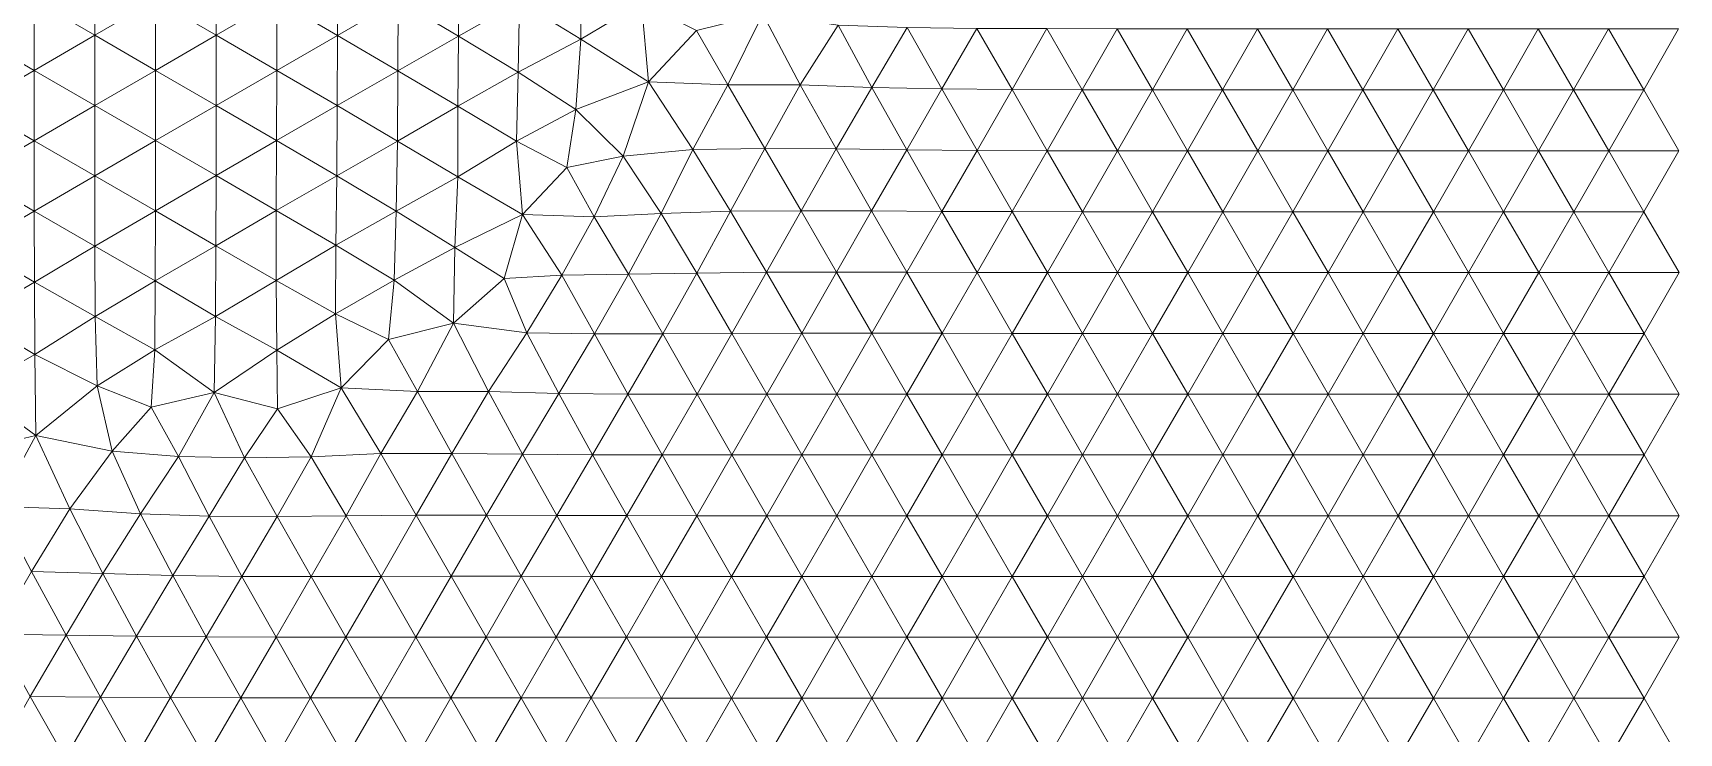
# Model space of a CAD drawing. Extents: x 1.2 to 53.9, y -43.5 to 3.2.
# Drawn here: x 48.243 to 52.94, y -39.548 to -37.553 of the extents above; entities that cross this region are included whole.
import ezdxf

# ---------------------------------------------------------------- set-up
doc = ezdxf.new("R2010")
doc.units = 0
doc.header["$MEASUREMENT"] = 0
doc.layers.add('layer', color=7, linetype='Continuous')

msp = doc.modelspace()

# ---------------------------------------------------------------- linework, layer by layer
at = {"layer": 'layer', "color": 47, "lineweight": 9}
for points in [[(48.0732, -37.3591), (48.0732, -37.5592), (48.2463, -37.4591)], [(48.4195, -37.3591), (48.2463, -37.4591), (48.4195, -37.5592)], [(48.4195, -37.3591), (48.4195, -37.5592), (48.5926, -37.4591)], [(48.7658, -37.3592), (48.5926, -37.4591), (48.7656, -37.5592)], [(48.7658, -37.3592), (48.7656, -37.5592), (48.9388, -37.4594)], [(49.112, -37.3596), (48.9388, -37.4594), (49.1115, -37.5598)], [(49.112, -37.3596), (49.1115, -37.5598), (49.2847, -37.4604)], [(49.4582, -37.3612), (49.2847, -37.4604), (49.4569, -37.5618)], [(49.4582, -37.3612), (49.4569, -37.5618), (49.6311, -37.4638)], [(49.8055, -37.3648), (49.6311, -37.4638), (49.8058, -37.5702)], [(49.8055, -37.3648), (49.8058, -37.5702), (49.9791, -37.4677)], [(48.2463, -37.4591), (48.0732, -37.5592), (48.2463, -37.6593)], [(48.2463, -37.4591), (48.2463, -37.6593), (48.4195, -37.5592)], [(48.5926, -37.4591), (48.4195, -37.5592), (48.5925, -37.6592)], [(48.5926, -37.4591), (48.5925, -37.6592), (48.7656, -37.5592)], [(48.9388, -37.4594), (48.7656, -37.5592), (48.9384, -37.6594)], [(48.9388, -37.4594), (48.9384, -37.6594), (49.1115, -37.5598)], [(49.2847, -37.4604), (49.1115, -37.5598), (49.2837, -37.6606)], [(49.2847, -37.4604), (49.2837, -37.6606), (49.4569, -37.5618)], [(49.6311, -37.4638), (49.4569, -37.5618), (49.6274, -37.6646)], [(49.6311, -37.4638), (49.6274, -37.6646), (49.8058, -37.5702)], [(49.9791, -37.4677), (49.8058, -37.5702), (49.9988, -37.6918)], [(49.9791, -37.4677), (49.9988, -37.6918), (50.1357, -37.546)], [(50.1357, -37.546), (50.2249, -37.7008), (50.3256, -37.4991)], [(50.2249, -37.7008), (50.4321, -37.7009), (50.3256, -37.4991)], [(50.3256, -37.4991), (50.4321, -37.7009), (50.5404, -37.53)], [(48.0732, -37.5592), (48.0732, -37.7596), (48.2463, -37.6593)], [(48.4195, -37.5592), (48.2463, -37.6593), (48.4194, -37.7593)], [(48.4195, -37.5592), (48.4194, -37.7593), (48.5925, -37.6592)], [(48.7656, -37.5592), (48.5925, -37.6592), (48.7653, -37.7592)], [(48.7656, -37.5592), (48.7653, -37.7592), (48.9384, -37.6594)], [(49.1115, -37.5598), (48.9384, -37.6594), (49.1107, -37.7598)], [(49.1115, -37.5598), (49.1107, -37.7598), (49.2837, -37.6606)], [(49.4569, -37.5618), (49.2837, -37.6606), (49.4549, -37.7617)], [(49.4569, -37.5618), (49.4549, -37.7617), (49.6274, -37.6646)], [(49.8058, -37.5702), (49.6274, -37.6646), (49.7916, -37.771)], [(49.8058, -37.5702), (49.7916, -37.771), (49.9988, -37.6918)], [(50.1357, -37.546), (49.9988, -37.6918), (50.2249, -37.7008)], [(50.4321, -37.7009), (50.6361, -37.7086), (50.5404, -37.53)], [(50.5404, -37.53), (50.6361, -37.7086), (50.7375, -37.5368)], [(50.6361, -37.7086), (50.8364, -37.7124), (50.7375, -37.5368)], [(50.7375, -37.5368), (50.8364, -37.7124), (50.9361, -37.5395)], [(50.8364, -37.7124), (51.0363, -37.7141), (50.9361, -37.5395)], [(50.9361, -37.5395), (51.0363, -37.7141), (51.1357, -37.5404)], [(51.0363, -37.7141), (51.2364, -37.7148), (51.1357, -37.5404)], [(51.1357, -37.5404), (51.2364, -37.7148), (51.3359, -37.5407)], [(51.2364, -37.7148), (51.4367, -37.715), (51.3359, -37.5407)], [(51.3359, -37.5407), (51.4367, -37.715), (51.5362, -37.5407)], [(51.4367, -37.715), (51.637, -37.7151), (51.5362, -37.5407)], [(51.5362, -37.5407), (51.637, -37.7151), (51.7365, -37.5407)], [(51.637, -37.7151), (51.8373, -37.7151), (51.7365, -37.5407)], [(51.7365, -37.5407), (51.8373, -37.7151), (51.9368, -37.5407)], [(51.8373, -37.7151), (52.0376, -37.7151), (51.9368, -37.5407)], [(51.9368, -37.5407), (52.0376, -37.7151), (52.1371, -37.5407)], [(52.0376, -37.7151), (52.2379, -37.7151), (52.1371, -37.5407)], [(52.1371, -37.5407), (52.2379, -37.7151), (52.3374, -37.5407)], [(52.2379, -37.7151), (52.4382, -37.7151), (52.3374, -37.5407)], [(52.3374, -37.5407), (52.4382, -37.7151), (52.5377, -37.5407)], [(52.4382, -37.7151), (52.6385, -37.7151), (52.5377, -37.5407)], [(52.5377, -37.5407), (52.6385, -37.7151), (52.738, -37.5407)], [(52.6385, -37.7151), (52.8387, -37.7151), (52.738, -37.5407)], [(52.738, -37.5407), (52.8387, -37.7151), (52.9383, -37.5407)], [(48.2463, -37.6593), (48.0732, -37.7596), (48.2463, -37.8598)], [(48.2463, -37.6593), (48.2463, -37.8598), (48.4194, -37.7593)], [(48.5925, -37.6592), (48.4194, -37.7593), (48.5923, -37.8593)], [(48.5925, -37.6592), (48.5923, -37.8593), (48.7653, -37.7592)], [(48.9384, -37.6594), (48.7653, -37.7592), (48.9377, -37.8593)], [(48.9384, -37.6594), (48.9377, -37.8593), (49.1107, -37.7598)], [(49.2837, -37.6606), (49.1107, -37.7598), (49.2824, -37.8607)], [(49.2837, -37.6606), (49.2824, -37.8607), (49.4549, -37.7617)], [(49.6274, -37.6646), (49.4549, -37.7617), (49.6226, -37.8609)], [(49.6274, -37.6646), (49.6226, -37.8609), (49.7916, -37.771)], [(49.9988, -37.6918), (49.7916, -37.771), (49.927, -37.9042)], [(49.927, -37.9042), (50.1252, -37.8844), (49.9988, -37.6918)], [(49.9988, -37.6918), (50.1252, -37.8844), (50.2249, -37.7008)], [(50.1252, -37.8844), (50.3308, -37.8817), (50.2249, -37.7008)], [(50.2249, -37.7008), (50.3308, -37.8817), (50.4321, -37.7009)], [(50.3308, -37.8817), (50.5342, -37.8831), (50.4321, -37.7009)], [(50.4321, -37.7009), (50.5342, -37.8831), (50.6361, -37.7086)], [(50.5342, -37.8831), (50.7359, -37.8859), (50.6361, -37.7086)], [(50.6361, -37.7086), (50.7359, -37.8859), (50.8364, -37.7124)], [(50.7359, -37.8859), (50.9364, -37.8876), (50.8364, -37.7124)], [(50.8364, -37.7124), (50.9364, -37.8876), (51.0363, -37.7141)], [(50.9364, -37.8876), (51.1367, -37.8884), (51.0363, -37.7141)], [(51.0363, -37.7141), (51.1367, -37.8884), (51.2364, -37.7148)], [(51.1367, -37.8884), (51.3369, -37.8888), (51.2364, -37.7148)], [(51.2364, -37.7148), (51.3369, -37.8888), (51.4367, -37.715)], [(51.3369, -37.8888), (51.5372, -37.8889), (51.4367, -37.715)], [(51.4367, -37.715), (51.5372, -37.8889), (51.637, -37.7151)], [(51.5372, -37.8889), (51.7375, -37.8889), (51.637, -37.7151)], [(51.637, -37.7151), (51.7375, -37.8889), (51.8373, -37.7151)], [(51.7375, -37.8889), (51.9378, -37.8889), (51.8373, -37.7151)], [(51.8373, -37.7151), (51.9378, -37.8889), (52.0376, -37.7151)], [(51.9378, -37.8889), (52.1381, -37.8889), (52.0376, -37.7151)], [(52.0376, -37.7151), (52.1381, -37.8889), (52.2379, -37.7151)], [(52.1381, -37.8889), (52.3384, -37.8889), (52.2379, -37.7151)], [(52.2379, -37.7151), (52.3384, -37.8889), (52.4382, -37.7151)], [(52.3384, -37.8889), (52.5387, -37.8889), (52.4382, -37.7151)], [(52.4382, -37.7151), (52.5387, -37.8889), (52.6385, -37.7151)], [(52.5387, -37.8889), (52.739, -37.8889), (52.6385, -37.7151)], [(52.6385, -37.7151), (52.739, -37.8889), (52.8387, -37.7151)], [(52.739, -37.8889), (52.9392, -37.8889), (52.8387, -37.7151)], [(48.2463, -37.8598), (48.0732, -37.7596), (48.0732, -37.9603)], [(48.4194, -37.7593), (48.2463, -37.8598), (48.4193, -37.9597)], [(48.4194, -37.7593), (48.4193, -37.9597), (48.5923, -37.8593)], [(48.7653, -37.7592), (48.5923, -37.8593), (48.7649, -37.9592)], [(48.7653, -37.7592), (48.7649, -37.9592), (48.9377, -37.8593)], [(49.1107, -37.7598), (48.9377, -37.8593), (49.1093, -37.9595)], [(49.1107, -37.7598), (49.1093, -37.9595), (49.2824, -37.8607)], [(49.4549, -37.7617), (49.2824, -37.8607), (49.4546, -37.9629)], [(49.4549, -37.7617), (49.4546, -37.9629), (49.6226, -37.8609)], [(49.7916, -37.771), (49.6226, -37.8609), (49.7655, -37.9362)], [(49.7916, -37.771), (49.7655, -37.9362), (49.927, -37.9042)], [(48.2463, -37.8598), (48.0732, -37.9603), (48.2464, -38.0606)], [(48.4193, -37.9597), (48.2463, -37.8598), (48.2464, -38.0606)], [(48.5923, -37.8593), (48.4193, -37.9597), (48.592, -38.0595)], [(48.5923, -37.8593), (48.592, -38.0595), (48.7649, -37.9592)], [(48.9377, -37.8593), (48.7649, -37.9592), (48.9368, -38.0588)], [(48.9377, -37.8593), (48.9368, -38.0588), (49.1093, -37.9595)], [(49.2824, -37.8607), (49.1093, -37.9595), (49.2793, -38.0604)], [(49.2824, -37.8607), (49.2793, -38.0604), (49.4546, -37.9629)], [(49.6226, -37.8609), (49.4546, -37.9629), (49.6392, -38.0706)], [(49.6226, -37.8609), (49.6392, -38.0706), (49.7655, -37.9362)], [(49.7655, -37.9362), (49.8437, -38.0767), (49.927, -37.9042)], [(49.8437, -38.0767), (50.035, -38.0671), (49.927, -37.9042)], [(49.927, -37.9042), (50.035, -38.0671), (50.1252, -37.8844)], [(50.035, -38.0671), (50.2332, -38.0607), (50.1252, -37.8844)], [(50.1252, -37.8844), (50.2332, -38.0607), (50.3308, -37.8817)], [(50.2332, -38.0607), (50.4343, -38.0593), (50.3308, -37.8817)], [(50.3308, -37.8817), (50.4343, -38.0593), (50.5342, -37.8831)], [(50.4343, -38.0593), (50.6355, -38.0601), (50.5342, -37.8831)], [(50.5342, -37.8831), (50.6355, -38.0601), (50.7359, -37.8859)], [(50.6355, -38.0601), (50.8363, -38.0612), (50.7359, -37.8859)], [(50.7359, -37.8859), (50.8363, -38.0612), (50.9364, -37.8876)], [(50.8363, -38.0612), (51.0367, -38.0619), (50.9364, -37.8876)], [(50.9364, -37.8876), (51.0367, -38.0619), (51.1367, -37.8884)], [(51.0367, -38.0619), (51.237, -38.0623), (51.1367, -37.8884)], [(51.1367, -37.8884), (51.237, -38.0623), (51.3369, -37.8888)], [(51.237, -38.0623), (51.4373, -38.0624), (51.3369, -37.8888)], [(51.3369, -37.8888), (51.4373, -38.0624), (51.5372, -37.8889)], [(51.4373, -38.0624), (51.6376, -38.0625), (51.5372, -37.8889)], [(51.5372, -37.8889), (51.6376, -38.0625), (51.7375, -37.8889)], [(51.6376, -38.0625), (51.8379, -38.0625), (51.7375, -37.8889)], [(51.7375, -37.8889), (51.8379, -38.0625), (51.9378, -37.8889)], [(51.8379, -38.0625), (52.0382, -38.0625), (51.9378, -37.8889)], [(51.9378, -37.8889), (52.0382, -38.0625), (52.1381, -37.8889)], [(52.0382, -38.0625), (52.2384, -38.0625), (52.1381, -37.8889)], [(52.1381, -37.8889), (52.2384, -38.0625), (52.3384, -37.8889)], [(52.2384, -38.0625), (52.4387, -38.0625), (52.3384, -37.8889)], [(52.3384, -37.8889), (52.4387, -38.0625), (52.5387, -37.8889)], [(52.4387, -38.0625), (52.639, -38.0625), (52.5387, -37.8889)], [(52.5387, -37.8889), (52.639, -38.0625), (52.739, -37.8889)], [(52.639, -38.0625), (52.8393, -38.0625), (52.739, -37.8889)], [(52.739, -37.8889), (52.8393, -38.0625), (52.9392, -37.8889)], [(49.7655, -37.9362), (49.6392, -38.0706), (49.8437, -38.0767)], [(48.2464, -38.0606), (48.0732, -37.9603), (48.0732, -38.1618)], [(48.4193, -37.9597), (48.2464, -38.0606), (48.4195, -38.1603)], [(48.592, -38.0595), (48.4193, -37.9597), (48.4195, -38.1603)], [(48.7649, -37.9592), (48.592, -38.0595), (48.7643, -38.1593)], [(48.7649, -37.9592), (48.7643, -38.1593), (48.9368, -38.0588)], [(49.1093, -37.9595), (48.9368, -38.0588), (49.1072, -38.158)], [(49.1093, -37.9595), (49.1072, -38.158), (49.2793, -38.0604)], [(49.4546, -37.9629), (49.2793, -38.0604), (49.4466, -38.1641)], [(49.4546, -37.9629), (49.4466, -38.1641), (49.6392, -38.0706)], [(48.2464, -38.0606), (48.0732, -38.1618), (48.2467, -38.2626)], [(48.4195, -38.1603), (48.2464, -38.0606), (48.2467, -38.2626)], [(48.592, -38.0595), (48.4195, -38.1603), (48.5917, -38.2593)], [(48.7643, -38.1593), (48.592, -38.0595), (48.5917, -38.2593)], [(48.9368, -38.0588), (48.7643, -38.1593), (48.9362, -38.2579)], [(48.9368, -38.0588), (48.9362, -38.2579), (49.1072, -38.158)], [(49.2793, -38.0604), (49.1072, -38.158), (49.2736, -38.2573)], [(49.2793, -38.0604), (49.2736, -38.2573), (49.4466, -38.1641)], [(49.6392, -38.0706), (49.4466, -38.1641), (49.5869, -38.2526)], [(49.5869, -38.2526), (49.7514, -38.2429), (49.6392, -38.0706)], [(49.6392, -38.0706), (49.7514, -38.2429), (49.8437, -38.0767)], [(49.7514, -38.2429), (49.942, -38.2406), (49.8437, -38.0767)], [(49.8437, -38.0767), (49.942, -38.2406), (50.035, -38.0671)], [(49.942, -38.2406), (50.1372, -38.2371), (50.035, -38.0671)], [(50.035, -38.0671), (50.1372, -38.2371), (50.2332, -38.0607)], [(50.1372, -38.2371), (50.3357, -38.235), (50.2332, -38.0607)], [(50.2332, -38.0607), (50.3357, -38.235), (50.4343, -38.0593)], [(50.3357, -38.235), (50.5358, -38.2345), (50.4343, -38.0593)], [(50.4343, -38.0593), (50.5358, -38.2345), (50.6355, -38.0601)], [(50.5358, -38.2345), (50.7362, -38.2349), (50.6355, -38.0601)], [(50.6355, -38.0601), (50.7362, -38.2349), (50.8363, -38.0612)], [(50.7362, -38.2349), (50.9366, -38.2354), (50.8363, -38.0612)], [(50.8363, -38.0612), (50.9366, -38.2354), (51.0367, -38.0619)], [(50.9366, -38.2354), (51.137, -38.2357), (51.0367, -38.0619)], [(51.0367, -38.0619), (51.137, -38.2357), (51.237, -38.0623)], [(51.137, -38.2357), (51.3373, -38.2358), (51.237, -38.0623)], [(51.237, -38.0623), (51.3373, -38.2358), (51.4373, -38.0624)], [(51.3373, -38.2358), (51.5375, -38.2359), (51.4373, -38.0624)], [(51.4373, -38.0624), (51.5375, -38.2359), (51.6376, -38.0625)], [(51.5375, -38.2359), (51.7378, -38.2359), (51.6376, -38.0625)], [(51.6376, -38.0625), (51.7378, -38.2359), (51.8379, -38.0625)], [(51.7378, -38.2359), (51.9381, -38.2359), (51.8379, -38.0625)], [(51.8379, -38.0625), (51.9381, -38.2359), (52.0382, -38.0625)], [(51.9381, -38.2359), (52.1384, -38.2359), (52.0382, -38.0625)], [(52.0382, -38.0625), (52.1384, -38.2359), (52.2384, -38.0625)], [(52.1384, -38.2359), (52.3387, -38.2359), (52.2384, -38.0625)], [(52.2384, -38.0625), (52.3387, -38.2359), (52.4387, -38.0625)], [(52.3387, -38.2359), (52.539, -38.2359), (52.4387, -38.0625)], [(52.4387, -38.0625), (52.539, -38.2359), (52.639, -38.0625)], [(52.539, -38.2359), (52.7393, -38.2359), (52.639, -38.0625)], [(52.639, -38.0625), (52.7393, -38.2359), (52.8393, -38.0625)], [(52.7393, -38.2359), (52.9395, -38.2359), (52.8393, -38.0625)], [(48.2467, -38.2626), (48.0732, -38.1618), (48.0731, -38.3648)], [(48.4195, -38.1603), (48.2467, -38.2626), (48.4203, -38.3607)], [(48.5917, -38.2593), (48.4195, -38.1603), (48.4203, -38.3607)], [(48.7643, -38.1593), (48.5917, -38.2593), (48.7635, -38.361)], [(48.9362, -38.2579), (48.7643, -38.1593), (48.7635, -38.361)], [(49.1072, -38.158), (48.9362, -38.2579), (49.106, -38.3535)], [(49.1072, -38.158), (49.106, -38.3535), (49.2736, -38.2573)], [(49.4466, -38.1641), (49.2736, -38.2573), (49.4428, -38.38)], [(49.4466, -38.1641), (49.4428, -38.38), (49.5869, -38.2526)], [(48.2467, -38.2626), (48.0731, -38.3648), (48.2479, -38.4689)], [(48.4203, -38.3607), (48.2467, -38.2626), (48.2479, -38.4689)], [(48.5917, -38.2593), (48.4203, -38.3607), (48.5901, -38.4558)], [(48.7635, -38.361), (48.5917, -38.2593), (48.5901, -38.4558)], [(48.9362, -38.2579), (48.7635, -38.361), (48.9382, -38.4566)], [(49.106, -38.3535), (48.9362, -38.2579), (48.9382, -38.4566)], [(49.2736, -38.2573), (49.106, -38.3535), (49.2573, -38.4266)], [(49.2736, -38.2573), (49.2573, -38.4266), (49.4428, -38.38)], [(49.4428, -38.38), (49.6518, -38.4071), (49.5869, -38.2526)], [(49.6518, -38.4071), (49.7514, -38.2429), (49.5869, -38.2526)], [(49.6518, -38.4071), (49.8445, -38.4106), (49.7514, -38.2429)], [(49.7514, -38.2429), (49.8445, -38.4106), (49.942, -38.2406)], [(49.8445, -38.4106), (50.0397, -38.4104), (49.942, -38.2406)], [(49.942, -38.2406), (50.0397, -38.4104), (50.1372, -38.2371)], [(50.0397, -38.4104), (50.2372, -38.4093), (50.1372, -38.2371)], [(50.1372, -38.2371), (50.2372, -38.4093), (50.3357, -38.235)], [(50.2372, -38.4093), (50.4363, -38.4087), (50.3357, -38.235)], [(50.3357, -38.235), (50.4363, -38.4087), (50.5358, -38.2345)], [(50.4363, -38.4087), (50.6363, -38.4086), (50.5358, -38.2345)], [(50.5358, -38.2345), (50.6363, -38.4086), (50.7362, -38.2349)], [(50.6363, -38.4086), (50.8366, -38.4088), (50.7362, -38.2349)], [(50.7362, -38.2349), (50.8366, -38.4088), (50.9366, -38.2354)], [(50.8366, -38.4088), (51.0369, -38.409), (50.9366, -38.2354)], [(50.9366, -38.2354), (51.0369, -38.409), (51.137, -38.2357)], [(51.0369, -38.409), (51.2372, -38.4091), (51.137, -38.2357)], [(51.137, -38.2357), (51.2372, -38.4091), (51.3373, -38.2358)], [(51.2372, -38.4091), (51.4375, -38.4091), (51.3373, -38.2358)], [(51.3373, -38.2358), (51.4375, -38.4091), (51.5375, -38.2359)], [(51.4375, -38.4091), (51.6377, -38.4092), (51.5375, -38.2359)], [(51.5375, -38.2359), (51.6377, -38.4092), (51.7378, -38.2359)], [(51.6377, -38.4092), (51.838, -38.4092), (51.7378, -38.2359)], [(51.7378, -38.2359), (51.838, -38.4092), (51.9381, -38.2359)], [(51.838, -38.4092), (52.0383, -38.4092), (51.9381, -38.2359)], [(51.9381, -38.2359), (52.0383, -38.4092), (52.1384, -38.2359)], [(52.0383, -38.4092), (52.2386, -38.4092), (52.1384, -38.2359)], [(52.1384, -38.2359), (52.2386, -38.4092), (52.3387, -38.2359)], [(52.2386, -38.4092), (52.4389, -38.4092), (52.3387, -38.2359)], [(52.3387, -38.2359), (52.4389, -38.4092), (52.539, -38.2359)], [(52.4389, -38.4092), (52.6392, -38.4092), (52.539, -38.2359)], [(52.539, -38.2359), (52.6392, -38.4092), (52.7393, -38.2359)], [(52.6392, -38.4092), (52.8395, -38.4092), (52.7393, -38.2359)], [(52.7393, -38.2359), (52.8395, -38.4092), (52.9395, -38.2359)], [(48.2479, -38.4689), (48.0731, -38.3648), (48.0711, -38.5686)], [(48.4203, -38.3607), (48.2479, -38.4689), (48.426, -38.5581)], [(48.5901, -38.4558), (48.4203, -38.3607), (48.426, -38.5581)], [(48.7635, -38.361), (48.5901, -38.4558), (48.7593, -38.5772)], [(48.9382, -38.4566), (48.7635, -38.361), (48.7593, -38.5772)], [(49.106, -38.3535), (48.9382, -38.4566), (49.1221, -38.5643)], [(49.2573, -38.4266), (49.106, -38.3535), (49.1221, -38.5643)], [(49.2573, -38.4266), (49.3397, -38.5751), (49.4428, -38.38)], [(49.3397, -38.5751), (49.5424, -38.5749), (49.4428, -38.38)], [(49.4428, -38.38), (49.5424, -38.5749), (49.6518, -38.4071)], [(49.5424, -38.5749), (49.7427, -38.5807), (49.6518, -38.4071)], [(49.6518, -38.4071), (49.7427, -38.5807), (49.8445, -38.4106)], [(49.7427, -38.5807), (49.94, -38.5825), (49.8445, -38.4106)], [(49.8445, -38.4106), (49.94, -38.5825), (50.0397, -38.4104)], [(49.94, -38.5825), (50.1378, -38.5826), (50.0397, -38.4104)], [(50.0397, -38.4104), (50.1378, -38.5826), (50.2372, -38.4093)], [(50.1378, -38.5826), (50.3367, -38.5823), (50.2372, -38.4093)], [(50.2372, -38.4093), (50.3367, -38.5823), (50.4363, -38.4087)], [(50.3367, -38.5823), (50.5364, -38.5822), (50.4363, -38.4087)], [(50.4363, -38.4087), (50.5364, -38.5822), (50.6363, -38.4086)], [(50.5364, -38.5822), (50.7365, -38.5822), (50.6363, -38.4086)], [(50.6363, -38.4086), (50.7365, -38.5822), (50.8366, -38.4088)], [(50.7365, -38.5822), (50.9368, -38.5823), (50.8366, -38.4088)], [(50.8366, -38.4088), (50.9368, -38.5823), (51.0369, -38.409)], [(50.9368, -38.5823), (51.1371, -38.5824), (51.0369, -38.409)], [(51.0369, -38.409), (51.1371, -38.5824), (51.2372, -38.4091)], [(51.1371, -38.5824), (51.3373, -38.5824), (51.2372, -38.4091)], [(51.2372, -38.4091), (51.3373, -38.5824), (51.4375, -38.4091)], [(51.3373, -38.5824), (51.5376, -38.5824), (51.4375, -38.4091)], [(51.4375, -38.4091), (51.5376, -38.5824), (51.6377, -38.4092)], [(51.5376, -38.5824), (51.7379, -38.5824), (51.6377, -38.4092)], [(51.6377, -38.4092), (51.7379, -38.5824), (51.838, -38.4092)], [(51.7379, -38.5824), (51.9382, -38.5824), (51.838, -38.4092)], [(51.838, -38.4092), (51.9382, -38.5824), (52.0383, -38.4092)], [(51.9382, -38.5824), (52.1385, -38.5824), (52.0383, -38.4092)], [(52.0383, -38.4092), (52.1385, -38.5824), (52.2386, -38.4092)], [(52.1385, -38.5824), (52.3388, -38.5824), (52.2386, -38.4092)], [(52.2386, -38.4092), (52.3388, -38.5824), (52.4389, -38.4092)], [(52.3388, -38.5824), (52.539, -38.5824), (52.4389, -38.4092)], [(52.4389, -38.4092), (52.539, -38.5824), (52.6392, -38.4092)], [(52.539, -38.5824), (52.7393, -38.5824), (52.6392, -38.4092)], [(52.6392, -38.4092), (52.7393, -38.5824), (52.8395, -38.4092)], [(52.7393, -38.5824), (52.9396, -38.5824), (52.8395, -38.4092)], [(48.5901, -38.4558), (48.426, -38.5581), (48.5799, -38.6191)], [(48.7593, -38.5772), (48.5901, -38.4558), (48.5799, -38.6191)], [(48.9382, -38.4566), (48.7593, -38.5772), (48.9405, -38.6245)], [(48.9405, -38.6245), (49.1221, -38.5643), (48.9382, -38.4566)], [(49.1221, -38.5643), (49.3397, -38.5751), (49.2573, -38.4266)], [(48.2479, -38.4689), (48.0711, -38.5686), (48.2507, -38.6998)], [(48.426, -38.5581), (48.2479, -38.4689), (48.2507, -38.6998)], [(48.426, -38.5581), (48.2507, -38.6998), (48.4682, -38.7449)], [(48.5799, -38.6191), (48.426, -38.5581), (48.4682, -38.7449)], [(48.2507, -38.6998), (48.0711, -38.5686), (48.0558, -38.7458)], [(48.5799, -38.6191), (48.6577, -38.7597), (48.7593, -38.5772)], [(48.6577, -38.7597), (48.8462, -38.7639), (48.7593, -38.5772)], [(48.7593, -38.5772), (48.8462, -38.7639), (48.9405, -38.6245)], [(48.9405, -38.6245), (49.0365, -38.7608), (49.1221, -38.5643)], [(49.0365, -38.7608), (49.2348, -38.7515), (49.1221, -38.5643)], [(49.1221, -38.5643), (49.2348, -38.7515), (49.3397, -38.5751)], [(49.2348, -38.7515), (49.4382, -38.7517), (49.3397, -38.5751)], [(49.3397, -38.5751), (49.4382, -38.7517), (49.5424, -38.5749)], [(49.4382, -38.7517), (49.6393, -38.7531), (49.5424, -38.5749)], [(49.5424, -38.5749), (49.6393, -38.7531), (49.7427, -38.5807)], [(49.6393, -38.7531), (49.8388, -38.7549), (49.7427, -38.5807)], [(49.7427, -38.5807), (49.8388, -38.7549), (49.94, -38.5825)], [(49.8388, -38.7549), (50.0376, -38.7555), (49.94, -38.5825)], [(49.94, -38.5825), (50.0376, -38.7555), (50.1378, -38.5826)], [(50.0376, -38.7555), (50.2368, -38.7556), (50.1378, -38.5826)], [(50.1378, -38.5826), (50.2368, -38.7556), (50.3367, -38.5823)], [(50.2368, -38.7556), (50.4364, -38.7555), (50.3367, -38.5823)], [(50.3367, -38.5823), (50.4364, -38.7555), (50.5364, -38.5822)], [(50.4364, -38.7555), (50.6365, -38.7555), (50.5364, -38.5822)], [(50.5364, -38.5822), (50.6365, -38.7555), (50.7365, -38.5822)], [(50.6365, -38.7555), (50.8367, -38.7556), (50.7365, -38.5822)], [(50.7365, -38.5822), (50.8367, -38.7556), (50.9368, -38.5823)], [(50.8367, -38.7556), (51.0369, -38.7556), (50.9368, -38.5823)], [(50.9368, -38.5823), (51.0369, -38.7556), (51.1371, -38.5824)], [(51.0369, -38.7556), (51.2372, -38.7556), (51.1371, -38.5824)], [(51.1371, -38.5824), (51.2372, -38.7556), (51.3373, -38.5824)], [(51.2372, -38.7556), (51.4375, -38.7556), (51.3373, -38.5824)], [(51.3373, -38.5824), (51.4375, -38.7556), (51.5376, -38.5824)], [(51.4375, -38.7556), (51.6378, -38.7556), (51.5376, -38.5824)], [(51.5376, -38.5824), (51.6378, -38.7556), (51.7379, -38.5824)], [(51.6378, -38.7556), (51.8381, -38.7556), (51.7379, -38.5824)], [(51.7379, -38.5824), (51.8381, -38.7556), (51.9382, -38.5824)], [(51.8381, -38.7556), (52.0384, -38.7556), (51.9382, -38.5824)], [(51.9382, -38.5824), (52.0384, -38.7556), (52.1385, -38.5824)], [(52.0384, -38.7556), (52.2386, -38.7556), (52.1385, -38.5824)], [(52.1385, -38.5824), (52.2386, -38.7556), (52.3388, -38.5824)], [(52.2386, -38.7556), (52.4389, -38.7556), (52.3388, -38.5824)], [(52.3388, -38.5824), (52.4389, -38.7556), (52.539, -38.5824)], [(52.4389, -38.7556), (52.6392, -38.7556), (52.539, -38.5824)], [(52.539, -38.5824), (52.6392, -38.7556), (52.7393, -38.5824)], [(52.6392, -38.7556), (52.8395, -38.7556), (52.7393, -38.5824)], [(52.7393, -38.5824), (52.8395, -38.7556), (52.9396, -38.5824)], [(48.4682, -38.7449), (48.6577, -38.7597), (48.5799, -38.6191)], [(48.8462, -38.7639), (49.0365, -38.7608), (48.9405, -38.6245)], [(48.0558, -38.7458), (48.1403, -38.903), (48.2507, -38.6998)], [(48.1403, -38.903), (48.3479, -38.9091), (48.2507, -38.6998)], [(48.2507, -38.6998), (48.3479, -38.9091), (48.4682, -38.7449)], [(48.3479, -38.9091), (48.5498, -38.923), (48.4682, -38.7449)], [(48.4682, -38.7449), (48.5498, -38.923), (48.6577, -38.7597)], [(48.5498, -38.923), (48.7451, -38.93), (48.6577, -38.7597)], [(48.6577, -38.7597), (48.7451, -38.93), (48.8462, -38.7639)], [(48.7451, -38.93), (48.9396, -38.9314), (48.8462, -38.7639)], [(48.8462, -38.7639), (48.9396, -38.9314), (49.0365, -38.7608)], [(48.9396, -38.9314), (49.1364, -38.9292), (49.0365, -38.7608)], [(49.0365, -38.7608), (49.1364, -38.9292), (49.2348, -38.7515)], [(49.1364, -38.9292), (49.3362, -38.9272), (49.2348, -38.7515)], [(49.2348, -38.7515), (49.3362, -38.9272), (49.4382, -38.7517)], [(49.3362, -38.9272), (49.537, -38.9273), (49.4382, -38.7517)], [(49.4382, -38.7517), (49.537, -38.9273), (49.6393, -38.7531)], [(49.537, -38.9273), (49.7372, -38.928), (49.6393, -38.7531)], [(49.6393, -38.7531), (49.7372, -38.928), (49.8388, -38.7549)], [(49.7372, -38.928), (49.9369, -38.9286), (49.8388, -38.7549)], [(49.8388, -38.7549), (49.9369, -38.9286), (50.0376, -38.7555)], [(49.9369, -38.9286), (50.1365, -38.9288), (50.0376, -38.7555)], [(50.0376, -38.7555), (50.1365, -38.9288), (50.2368, -38.7556)], [(50.1365, -38.9288), (50.3363, -38.9288), (50.2368, -38.7556)], [(50.2368, -38.7556), (50.3363, -38.9288), (50.4364, -38.7555)], [(50.3363, -38.9288), (50.5364, -38.9288), (50.4364, -38.7555)], [(50.4364, -38.7555), (50.5364, -38.9288), (50.6365, -38.7555)], [(50.5364, -38.9288), (50.7365, -38.9288), (50.6365, -38.7555)], [(50.6365, -38.7555), (50.7365, -38.9288), (50.8367, -38.7556)], [(50.7365, -38.9288), (50.9368, -38.9288), (50.8367, -38.7556)], [(50.8367, -38.7556), (50.9368, -38.9288), (51.0369, -38.7556)], [(50.9368, -38.9288), (51.1371, -38.9288), (51.0369, -38.7556)], [(51.0369, -38.7556), (51.1371, -38.9288), (51.2372, -38.7556)], [(51.1371, -38.9288), (51.3374, -38.9289), (51.2372, -38.7556)], [(51.2372, -38.7556), (51.3374, -38.9289), (51.4375, -38.7556)], [(51.3374, -38.9289), (51.5376, -38.9289), (51.4375, -38.7556)], [(51.4375, -38.7556), (51.5376, -38.9289), (51.6378, -38.7556)], [(51.5376, -38.9289), (51.7379, -38.9289), (51.6378, -38.7556)], [(51.6378, -38.7556), (51.7379, -38.9289), (51.8381, -38.7556)], [(51.7379, -38.9289), (51.9382, -38.9289), (51.8381, -38.7556)], [(51.8381, -38.7556), (51.9382, -38.9289), (52.0384, -38.7556)], [(51.9382, -38.9289), (52.1385, -38.9289), (52.0384, -38.7556)], [(52.0384, -38.7556), (52.1385, -38.9289), (52.2386, -38.7556)], [(52.1385, -38.9289), (52.3388, -38.9289), (52.2386, -38.7556)], [(52.2386, -38.7556), (52.3388, -38.9289), (52.4389, -38.7556)], [(52.3388, -38.9289), (52.5391, -38.9289), (52.4389, -38.7556)], [(52.4389, -38.7556), (52.5391, -38.9289), (52.6392, -38.7556)], [(52.5391, -38.9289), (52.7394, -38.9289), (52.6392, -38.7556)], [(52.6392, -38.7556), (52.7394, -38.9289), (52.8395, -38.7556)], [(52.7394, -38.9289), (52.9396, -38.9289), (52.8395, -38.7556)], [(48.1403, -38.903), (48.2388, -39.0882), (48.3479, -38.9091)], [(48.2388, -39.0882), (48.4417, -39.0938), (48.3479, -38.9091)], [(48.3479, -38.9091), (48.4417, -39.0938), (48.5498, -38.923)], [(48.4417, -39.0938), (48.6413, -39.0995), (48.5498, -38.923)], [(48.5498, -38.923), (48.6413, -39.0995), (48.7451, -38.93)], [(48.6413, -39.0995), (48.8389, -39.1022), (48.7451, -38.93)], [(48.7451, -38.93), (48.8389, -39.1022), (48.9396, -38.9314)], [(48.8389, -39.1022), (49.0368, -39.1025), (48.9396, -38.9314)], [(48.9396, -38.9314), (49.0368, -39.1025), (49.1364, -38.9292)], [(49.0368, -39.1025), (49.2358, -39.1018), (49.1364, -38.9292)], [(49.1364, -38.9292), (49.2358, -39.1018), (49.3362, -38.9272)], [(49.2358, -39.1018), (49.4359, -39.1013), (49.3362, -38.9272)], [(49.3362, -38.9272), (49.4359, -39.1013), (49.537, -38.9273)], [(49.4359, -39.1013), (49.6361, -39.1015), (49.537, -38.9273)], [(49.537, -38.9273), (49.6361, -39.1015), (49.7372, -38.928)], [(49.6361, -39.1015), (49.8362, -39.1018), (49.7372, -38.928)], [(49.7372, -38.928), (49.8362, -39.1018), (49.9369, -38.9286)], [(49.8362, -39.1018), (50.0362, -39.102), (49.9369, -38.9286)], [(49.9369, -38.9286), (50.0362, -39.102), (50.1365, -38.9288)], [(50.0362, -39.102), (50.2361, -39.102), (50.1365, -38.9288)], [(50.1365, -38.9288), (50.2361, -39.102), (50.3363, -38.9288)], [(50.2361, -39.102), (50.4362, -39.102), (50.3363, -38.9288)], [(50.3363, -38.9288), (50.4362, -39.102), (50.5364, -38.9288)], [(50.4362, -39.102), (50.6364, -39.1021), (50.5364, -38.9288)], [(50.5364, -38.9288), (50.6364, -39.1021), (50.7365, -38.9288)], [(50.6364, -39.1021), (50.8367, -39.1021), (50.7365, -38.9288)], [(50.7365, -38.9288), (50.8367, -39.1021), (50.9368, -38.9288)], [(50.8367, -39.1021), (51.0369, -39.1021), (50.9368, -38.9288)], [(50.9368, -38.9288), (51.0369, -39.1021), (51.1371, -38.9288)], [(51.0369, -39.1021), (51.2372, -39.1021), (51.1371, -38.9288)], [(51.1371, -38.9288), (51.2372, -39.1021), (51.3374, -38.9289)], [(51.2372, -39.1021), (51.4375, -39.1021), (51.3374, -38.9289)], [(51.3374, -38.9289), (51.4375, -39.1021), (51.5376, -38.9289)], [(51.4375, -39.1021), (51.6378, -39.1021), (51.5376, -38.9289)], [(51.5376, -38.9289), (51.6378, -39.1021), (51.7379, -38.9289)], [(51.6378, -39.1021), (51.8381, -39.1021), (51.7379, -38.9289)], [(51.7379, -38.9289), (51.8381, -39.1021), (51.9382, -38.9289)], [(51.8381, -39.1021), (52.0384, -39.1021), (51.9382, -38.9289)], [(51.9382, -38.9289), (52.0384, -39.1021), (52.1385, -38.9289)], [(52.0384, -39.1021), (52.2386, -39.1021), (52.1385, -38.9289)], [(52.1385, -38.9289), (52.2386, -39.1021), (52.3388, -38.9289)], [(52.2386, -39.1021), (52.4389, -39.1021), (52.3388, -38.9289)], [(52.3388, -38.9289), (52.4389, -39.1021), (52.5391, -38.9289)], [(52.4389, -39.1021), (52.6392, -39.1021), (52.5391, -38.9289)], [(52.5391, -38.9289), (52.6392, -39.1021), (52.7394, -38.9289)], [(52.6392, -39.1021), (52.8395, -39.1021), (52.7394, -38.9289)], [(52.7394, -38.9289), (52.8395, -39.1021), (52.9396, -38.9289)], [(48.1348, -39.2667), (48.3369, -39.269), (48.2388, -39.0882)], [(48.2388, -39.0882), (48.3369, -39.269), (48.4417, -39.0938)], [(48.3369, -39.269), (48.5377, -39.2719), (48.4417, -39.0938)], [(48.4417, -39.0938), (48.5377, -39.2719), (48.6413, -39.0995)], [(48.5377, -39.2719), (48.7372, -39.2742), (48.6413, -39.0995)], [(48.6413, -39.0995), (48.7372, -39.2742), (48.8389, -39.1022)], [(48.7372, -39.2742), (48.9362, -39.2752), (48.8389, -39.1022)], [(48.8389, -39.1022), (48.9362, -39.2752), (49.0368, -39.1025)], [(48.9362, -39.2752), (49.1355, -39.2752), (49.0368, -39.1025)], [(49.0368, -39.1025), (49.1355, -39.2752), (49.2358, -39.1018)], [(49.1355, -39.2752), (49.3353, -39.275), (49.2358, -39.1018)], [(49.2358, -39.1018), (49.3353, -39.275), (49.4359, -39.1013)], [(49.3353, -39.275), (49.5355, -39.275), (49.4359, -39.1013)], [(49.4359, -39.1013), (49.5355, -39.275), (49.6361, -39.1015)], [(49.5355, -39.275), (49.7356, -39.2751), (49.6361, -39.1015)], [(49.6361, -39.1015), (49.7356, -39.2751), (49.8362, -39.1018)], [(49.7356, -39.2751), (49.9358, -39.2752), (49.8362, -39.1018)], [(49.8362, -39.1018), (49.9358, -39.2752), (50.0362, -39.102)], [(49.9358, -39.2752), (50.1359, -39.2752), (50.0362, -39.102)], [(50.0362, -39.102), (50.1359, -39.2752), (50.2361, -39.102)], [(50.1359, -39.2752), (50.3361, -39.2753), (50.2361, -39.102)], [(50.2361, -39.102), (50.3361, -39.2753), (50.4362, -39.102)], [(50.3361, -39.2753), (50.5363, -39.2753), (50.4362, -39.102)], [(50.4362, -39.102), (50.5363, -39.2753), (50.6364, -39.1021)], [(50.5363, -39.2753), (50.7365, -39.2753), (50.6364, -39.1021)], [(50.6364, -39.1021), (50.7365, -39.2753), (50.8367, -39.1021)], [(50.7365, -39.2753), (50.9368, -39.2753), (50.8367, -39.1021)], [(50.8367, -39.1021), (50.9368, -39.2753), (51.0369, -39.1021)], [(50.9368, -39.2753), (51.1371, -39.2753), (51.0369, -39.1021)], [(51.0369, -39.1021), (51.1371, -39.2753), (51.2372, -39.1021)], [(51.1371, -39.2753), (51.3374, -39.2753), (51.2372, -39.1021)], [(51.2372, -39.1021), (51.3374, -39.2753), (51.4375, -39.1021)], [(51.3374, -39.2753), (51.5377, -39.2753), (51.4375, -39.1021)], [(51.4375, -39.1021), (51.5377, -39.2753), (51.6378, -39.1021)], [(51.5377, -39.2753), (51.7379, -39.2753), (51.6378, -39.1021)], [(51.6378, -39.1021), (51.7379, -39.2753), (51.8381, -39.1021)], [(51.7379, -39.2753), (51.9382, -39.2753), (51.8381, -39.1021)], [(51.8381, -39.1021), (51.9382, -39.2753), (52.0384, -39.1021)], [(51.9382, -39.2753), (52.1385, -39.2753), (52.0384, -39.1021)], [(52.0384, -39.1021), (52.1385, -39.2753), (52.2386, -39.1021)], [(52.1385, -39.2753), (52.3388, -39.2753), (52.2386, -39.1021)], [(52.2386, -39.1021), (52.3388, -39.2753), (52.4389, -39.1021)], [(52.3388, -39.2753), (52.5391, -39.2753), (52.4389, -39.1021)], [(52.4389, -39.1021), (52.5391, -39.2753), (52.6392, -39.1021)], [(52.5391, -39.2753), (52.7394, -39.2753), (52.6392, -39.1021)], [(52.6392, -39.1021), (52.7394, -39.2753), (52.8395, -39.1021)], [(52.7394, -39.2753), (52.9396, -39.2753), (52.8395, -39.1021)], [(48.1348, -39.2667), (48.2346, -39.4445), (48.3369, -39.269)], [(48.2346, -39.4445), (48.4354, -39.4458), (48.3369, -39.269)], [(48.3369, -39.269), (48.4354, -39.4458), (48.5377, -39.2719)], [(48.4354, -39.4458), (48.6355, -39.4472), (48.5377, -39.2719)], [(48.5377, -39.2719), (48.6355, -39.4472), (48.7372, -39.2742)], [(48.6355, -39.4472), (48.8353, -39.4481), (48.7372, -39.2742)], [(48.7372, -39.2742), (48.8353, -39.4481), (48.9362, -39.2752)], [(48.8353, -39.4481), (49.035, -39.4484), (48.9362, -39.2752)], [(48.9362, -39.2752), (49.035, -39.4484), (49.1355, -39.2752)], [(49.035, -39.4484), (49.2349, -39.4484), (49.1355, -39.2752)], [(49.1355, -39.2752), (49.2349, -39.4484), (49.3353, -39.275)], [(49.2349, -39.4484), (49.435, -39.4484), (49.3353, -39.275)], [(49.3353, -39.275), (49.435, -39.4484), (49.5355, -39.275)], [(49.435, -39.4484), (49.6353, -39.4484), (49.5355, -39.275)], [(49.5355, -39.275), (49.6353, -39.4484), (49.7356, -39.2751)], [(49.6353, -39.4484), (49.8355, -39.4484), (49.7356, -39.2751)], [(49.7356, -39.2751), (49.8355, -39.4484), (49.9358, -39.2752)], [(49.8355, -39.4484), (50.0357, -39.4485), (49.9358, -39.2752)], [(49.9358, -39.2752), (50.0357, -39.4485), (50.1359, -39.2752)], [(50.0357, -39.4485), (50.2359, -39.4485), (50.1359, -39.2752)], [(50.1359, -39.2752), (50.2359, -39.4485), (50.3361, -39.2753)], [(50.2359, -39.4485), (50.4361, -39.4485), (50.3361, -39.2753)], [(50.3361, -39.2753), (50.4361, -39.4485), (50.5363, -39.2753)], [(50.4361, -39.4485), (50.6364, -39.4485), (50.5363, -39.2753)], [(50.5363, -39.2753), (50.6364, -39.4485), (50.7365, -39.2753)], [(50.6364, -39.4485), (50.8367, -39.4485), (50.7365, -39.2753)], [(50.7365, -39.2753), (50.8367, -39.4485), (50.9368, -39.2753)], [(50.8367, -39.4485), (51.0369, -39.4485), (50.9368, -39.2753)], [(50.9368, -39.2753), (51.0369, -39.4485), (51.1371, -39.2753)], [(51.0369, -39.4485), (51.2372, -39.4485), (51.1371, -39.2753)], [(51.1371, -39.2753), (51.2372, -39.4485), (51.3374, -39.2753)], [(51.2372, -39.4485), (51.4375, -39.4485), (51.3374, -39.2753)], [(51.3374, -39.2753), (51.4375, -39.4485), (51.5377, -39.2753)], [(51.4375, -39.4485), (51.6378, -39.4485), (51.5377, -39.2753)], [(51.5377, -39.2753), (51.6378, -39.4485), (51.7379, -39.2753)], [(51.6378, -39.4485), (51.8381, -39.4485), (51.7379, -39.2753)], [(51.7379, -39.2753), (51.8381, -39.4485), (51.9382, -39.2753)], [(51.8381, -39.4485), (52.0384, -39.4485), (51.9382, -39.2753)], [(51.9382, -39.2753), (52.0384, -39.4485), (52.1385, -39.2753)], [(52.0384, -39.4485), (52.2386, -39.4485), (52.1385, -39.2753)], [(52.1385, -39.2753), (52.2386, -39.4485), (52.3388, -39.2753)], [(52.2386, -39.4485), (52.4389, -39.4485), (52.3388, -39.2753)], [(52.3388, -39.2753), (52.4389, -39.4485), (52.5391, -39.2753)], [(52.4389, -39.4485), (52.6392, -39.4485), (52.5391, -39.2753)], [(52.5391, -39.2753), (52.6392, -39.4485), (52.7394, -39.2753)], [(52.6392, -39.4485), (52.8395, -39.4485), (52.7394, -39.2753)], [(52.7394, -39.2753), (52.8395, -39.4485), (52.9396, -39.2753)], [(48.1336, -39.6195), (48.3341, -39.62), (48.2346, -39.4445)], [(48.2346, -39.4445), (48.3341, -39.62), (48.4354, -39.4458)], [(48.3341, -39.62), (48.5344, -39.6207), (48.4354, -39.4458)], [(48.4354, -39.4458), (48.5344, -39.6207), (48.6355, -39.4472)], [(48.5344, -39.6207), (48.7345, -39.6212), (48.6355, -39.4472)], [(48.6355, -39.4472), (48.7345, -39.6212), (48.8353, -39.4481)], [(48.7345, -39.6212), (48.9346, -39.6215), (48.8353, -39.4481)], [(48.8353, -39.4481), (48.9346, -39.6215), (49.035, -39.4484)], [(48.9346, -39.6215), (49.1346, -39.6216), (49.035, -39.4484)], [(49.035, -39.4484), (49.1346, -39.6216), (49.2349, -39.4484)], [(49.1346, -39.6216), (49.3348, -39.6216), (49.2349, -39.4484)], [(49.2349, -39.4484), (49.3348, -39.6216), (49.435, -39.4484)], [(49.3348, -39.6216), (49.535, -39.6216), (49.435, -39.4484)], [(49.435, -39.4484), (49.535, -39.6216), (49.6353, -39.4484)], [(49.535, -39.6216), (49.7352, -39.6216), (49.6353, -39.4484)], [(49.6353, -39.4484), (49.7352, -39.6216), (49.8355, -39.4484)], [(49.7352, -39.6216), (49.9355, -39.6217), (49.8355, -39.4484)], [(49.8355, -39.4484), (49.9355, -39.6217), (50.0357, -39.4485)], [(49.9355, -39.6217), (50.1357, -39.6217), (50.0357, -39.4485)], [(50.0357, -39.4485), (50.1357, -39.6217), (50.2359, -39.4485)], [(50.1357, -39.6217), (50.336, -39.6217), (50.2359, -39.4485)], [(50.2359, -39.4485), (50.336, -39.6217), (50.4361, -39.4485)], [(50.336, -39.6217), (50.5362, -39.6217), (50.4361, -39.4485)], [(50.4361, -39.4485), (50.5362, -39.6217), (50.6364, -39.4485)], [(50.5362, -39.6217), (50.7365, -39.6217), (50.6364, -39.4485)], [(50.6364, -39.4485), (50.7365, -39.6217), (50.8367, -39.4485)], [(50.7365, -39.6217), (50.9368, -39.6217), (50.8367, -39.4485)], [(50.8367, -39.4485), (50.9368, -39.6217), (51.0369, -39.4485)], [(50.9368, -39.6217), (51.1371, -39.6217), (51.0369, -39.4485)], [(51.0369, -39.4485), (51.1371, -39.6217), (51.2372, -39.4485)], [(51.1371, -39.6217), (51.3374, -39.6217), (51.2372, -39.4485)], [(51.2372, -39.4485), (51.3374, -39.6217), (51.4375, -39.4485)], [(51.3374, -39.6217), (51.5377, -39.6217), (51.4375, -39.4485)], [(51.4375, -39.4485), (51.5377, -39.6217), (51.6378, -39.4485)], [(51.5377, -39.6217), (51.7379, -39.6217), (51.6378, -39.4485)], [(51.6378, -39.4485), (51.7379, -39.6217), (51.8381, -39.4485)], [(51.7379, -39.6217), (51.9382, -39.6217), (51.8381, -39.4485)], [(51.8381, -39.4485), (51.9382, -39.6217), (52.0384, -39.4485)], [(51.9382, -39.6217), (52.1385, -39.6217), (52.0384, -39.4485)], [(52.0384, -39.4485), (52.1385, -39.6217), (52.2386, -39.4485)], [(52.1385, -39.6217), (52.3388, -39.6217), (52.2386, -39.4485)], [(52.2386, -39.4485), (52.3388, -39.6217), (52.4389, -39.4485)], [(52.3388, -39.6217), (52.5391, -39.6217), (52.4389, -39.4485)], [(52.4389, -39.4485), (52.5391, -39.6217), (52.6392, -39.4485)], [(52.5391, -39.6217), (52.7394, -39.6217), (52.6392, -39.4485)], [(52.6392, -39.4485), (52.7394, -39.6217), (52.8395, -39.4485)], [(52.7394, -39.6217), (52.9396, -39.6217), (52.8395, -39.4485)]]:
    msp.add_3dface(points, dxfattribs=at)

doc.saveas('drawing.dxf')
